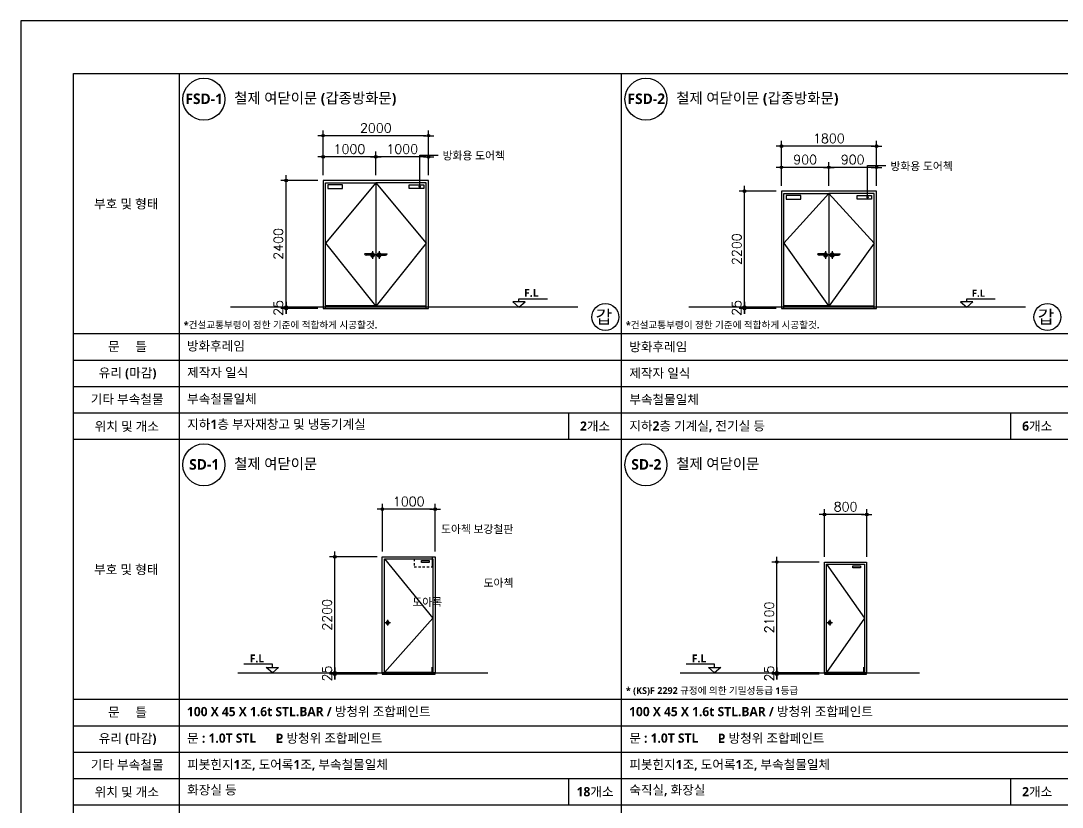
# Model space of a CAD drawing. Header units: millimetres. Extents: x 0 to 190005487, y 0 to 455456909.
# Drawn here: x 0 to 19726, y 14807 to 29700 of the extents above; entities that cross this region are included whole.
import ezdxf
from ezdxf.enums import TextEntityAlignment as Align

# ---------------------------------------------------------------- set-up
doc = ezdxf.new("R2010")
doc.units = ezdxf.units.MM
doc.header["$LTSCALE"] = 400
doc.header["$MEASUREMENT"] = 0
doc.header["$PDSIZE"] = -10
for name, pattern in [('ACAD_ISO04W100', [30, 24, -3, 0, -3]), ('CEN', [35, 30, -2, 1, -2]), ('DASH_1', [26.25, 22.5, -1.5, 0.75, -1.5]), ('DASHDOT', [1, 0.5, -0.25, 0, -0.25]), ('HID', [2, 1.1, -0.9])]:
    doc.linetypes.add(name, pattern=pattern)
doc.layers.get('0').update_dxf_attribs({"linetype": 'CONTINUOUS'})
doc.layers.get('Defpoints').update_dxf_attribs({"color": 153, "linetype": 'CONTINUOUS'})
for name, color, linetype in [('4ELE', 4, 'CONTINUOUS'), ('7DIM', 7, 'CONTINUOUS'), ('A-ANNO-DIM', 4, 'CONTINUOUS'), ('A-ANNO-GRA1', 7, 'CONTINUOUS'), ('A-ANNO-TEXT1', 7, 'CONTINUOUS'), ('A-AXIS-LINE', 1, 'CEN'), ('A-DWXK-OPEN', 1, 'HID'), ('A-DWXM-WIND', 4, 'CONTINUOUS'), ('A-WIN-IDEN', 11, 'CONTINUOUS'), ('AHID', 5, 'HID'), ('C', 4, 'CONTINUOUS'), ('cen', 1, 'ACAD_ISO04W100'), ('dim', 7, 'CONTINUOUS'), ('DOOR', 8, 'CONTINUOUS'), ('HAT', 5, 'CONTINUOUS'), ('WA1', 3, 'CONTINUOUS'), ('WINELEV', 4, 'CONTINUOUS')]:
    doc.layers.add(name, color=color, linetype=linetype)
doc.layers.add('Defpoint', color=161, linetype='CONTINUOUS', plot=False)
doc.styles.add('SH_대대리576', font='NanumGothicBold.ttf')
doc.styles.get("Standard").update_dxf_attribs({"font": 'SIMPLEX.shx'})
doc.dimstyles.new('SHP 50 창호', dxfattribs={"dimscale": 50, "dimtxt": 3.5, "dimasz": 1, "dimexe": 2, "dimexo": 2, "dimgap": 1, "dimtad": 1, "dimdec": 0, "dimzin": 0, "dimdsep": 46, "dimblk": 'DIMDOT', "dimcen": 0.09, "dimclrt": 3, "dimadec": 0, "dimazin": 1, "dimtfac": 1, "dimtdec": 0, "dimtix": 1, "dimtmove": 2, "dimatfit": 0, "dimldrblk": 'DIMDOT', "dimfxl": 1, "dimtfillclr": 3, "dimtolj": 1, "dimtzin": 0, "dimarcsym": 0})

# ---------------------------------------------------------------- blocks, each defined once
blk = doc.blocks.new('DIMDOT')
at = {"color": 0}
blk.add_line((-2, 0), (2, 0), dxfattribs=at)
for radius in [0.5, 0.25]:
    blk.add_circle((0, 0), radius, dxfattribs=at)
blk = doc.blocks.new('*D4')
at = {"layer": 'A-ANNO-DIM', "color": 0, "lineweight": -2}
for p, q in [((14307, 26475), (13607, 26475)), ((13707, 24325), (13707, 26425)), ((14307, 24275), (13607, 24275))]:
    blk.add_line(p, q, dxfattribs=at)
at = {"layer": 'Defpoints', "color": 0}
for p in [(13707, 26475), (14407, 26475), (14407, 24275)]:
    blk.add_point(p, dxfattribs=at)
at = {"layer": 'A-ANNO-DIM', "color": 0, "linetype": 'ByBlock', "lineweight": -2, "xscale": 50, "yscale": 50, "zscale": 50}
for p, rotation in [((13707, 26475), 90), ((13707, 24275), 270)]:
    blk.add_blockref('DIMDOT', p, dxfattribs=dict(at, rotation=rotation))
at = {"layer": 'A-ANNO-DIM', "color": 3, "insert": (13561, 25375), "char_height": 175, "attachment_point": 5, "rotation": 90}
blk.add_mtext('\\A1;2200', dxfattribs=at)
blk = doc.blocks.new('*D5')
at = {"layer": 'A-ANNO-DIM', "color": 0, "lineweight": -2}
for p, q in [((14307, 24275), (13607, 24275)), ((13707, 24325), (13707, 24375)), ((13707, 24250), (13707, 24275)), ((14307, 24250), (13607, 24250)), ((13707, 24200), (13707, 24150))]:
    blk.add_line(p, q, dxfattribs=at)
at = {"layer": 'Defpoints', "color": 0}
for p in [(13707, 24275), (14407, 24275), (14407, 24250)]:
    blk.add_point(p, dxfattribs=at)
at = {"layer": 'A-ANNO-DIM', "color": 0, "linetype": 'ByBlock', "lineweight": -2, "xscale": 50, "yscale": 50, "zscale": 50}
for p, rotation in [((13707, 24275), 270), ((13707, 24250), 90)]:
    blk.add_blockref('DIMDOT', p, dxfattribs=dict(at, rotation=rotation))
at = {"layer": 'A-ANNO-DIM', "color": 3, "insert": (13560, 24262), "char_height": 175, "attachment_point": 5, "rotation": 90}
blk.add_mtext('\\A1;25', dxfattribs=at)
blk = doc.blocks.new('*D6')
at = {"layer": 'A-ANNO-DIM', "color": 0, "lineweight": -2}
for p, q in [((14407, 26575), (14407, 27425)), ((16207, 26575), (16207, 27425)), ((16157, 27325), (14457, 27325))]:
    blk.add_line(p, q, dxfattribs=at)
at = {"layer": 'Defpoints', "color": 0}
for p in [(14407, 27325), (14407, 26475), (16207, 26475)]:
    blk.add_point(p, dxfattribs=at)
at = {"layer": 'A-ANNO-DIM', "color": 0, "linetype": 'ByBlock', "lineweight": -2, "xscale": 50, "yscale": 50, "zscale": 50, "rotation": 180}
blk.add_blockref('DIMDOT', (14407, 27325), dxfattribs=at)
at = {"layer": 'A-ANNO-DIM', "color": 0, "linetype": 'ByBlock', "lineweight": -2, "xscale": 50, "yscale": 50, "zscale": 50}
blk.add_blockref('DIMDOT', (16207, 27325), dxfattribs=at)
at = {"layer": 'A-ANNO-DIM', "color": 3, "insert": (15307, 27472), "char_height": 175, "attachment_point": 5}
blk.add_mtext('\\A1;1800', dxfattribs=at)
blk = doc.blocks.new('*D7')
at = {"layer": 'A-ANNO-DIM', "color": 0, "lineweight": -2}
for p, q in [((14407, 26575), (14407, 27025)), ((15307, 26575), (15307, 27025)), ((15257, 26925), (14457, 26925))]:
    blk.add_line(p, q, dxfattribs=at)
at = {"layer": 'Defpoints', "color": 0}
for p in [(14407, 26925), (14407, 26475), (15307, 26475)]:
    blk.add_point(p, dxfattribs=at)
at = {"layer": 'A-ANNO-DIM', "color": 0, "linetype": 'ByBlock', "lineweight": -2, "xscale": 50, "yscale": 50, "zscale": 50, "rotation": 180}
blk.add_blockref('DIMDOT', (14407, 26925), dxfattribs=at)
at = {"layer": 'A-ANNO-DIM', "color": 0, "linetype": 'ByBlock', "lineweight": -2, "xscale": 50, "yscale": 50, "zscale": 50}
blk.add_blockref('DIMDOT', (15307, 26925), dxfattribs=at)
at = {"layer": 'A-ANNO-DIM', "color": 3, "insert": (14857, 27072), "char_height": 175, "attachment_point": 5}
blk.add_mtext('\\A1;900', dxfattribs=at)
blk = doc.blocks.new('*D8')
at = {"layer": 'A-ANNO-DIM', "color": 0, "lineweight": -2}
for p, q in [((15307, 26575), (15307, 27025)), ((16207, 26575), (16207, 27025)), ((16157, 26925), (15357, 26925))]:
    blk.add_line(p, q, dxfattribs=at)
at = {"layer": 'Defpoints', "color": 0}
for p in [(15307, 26925), (15307, 26475), (16207, 26475)]:
    blk.add_point(p, dxfattribs=at)
at = {"layer": 'A-ANNO-DIM', "color": 0, "linetype": 'ByBlock', "lineweight": -2, "xscale": 50, "yscale": 50, "zscale": 50, "rotation": 180}
blk.add_blockref('DIMDOT', (15307, 26925), dxfattribs=at)
at = {"layer": 'A-ANNO-DIM', "color": 0, "linetype": 'ByBlock', "lineweight": -2, "xscale": 50, "yscale": 50, "zscale": 50}
blk.add_blockref('DIMDOT', (16207, 26925), dxfattribs=at)
at = {"layer": 'A-ANNO-DIM', "color": 3, "insert": (15757, 27072), "char_height": 175, "attachment_point": 5}
blk.add_mtext('\\A1;900', dxfattribs=at)
blk = doc.blocks.new('*D9')
at = {"layer": 'A-ANNO-DIM', "color": 0, "lineweight": -2}
for p, q in [((5625, 26675), (4925, 26675)), ((5025, 24325), (5025, 26625)), ((5625, 24275), (4925, 24275))]:
    blk.add_line(p, q, dxfattribs=at)
at = {"layer": 'Defpoints', "color": 0}
for p in [(5025, 26675), (5725, 26675), (5725, 24275)]:
    blk.add_point(p, dxfattribs=at)
at = {"layer": 'A-ANNO-DIM', "color": 0, "linetype": 'ByBlock', "lineweight": -2, "xscale": 50, "yscale": 50, "zscale": 50}
for p, rotation in [((5025, 26675), 90), ((5025, 24275), 270)]:
    blk.add_blockref('DIMDOT', p, dxfattribs=dict(at, rotation=rotation))
at = {"layer": 'A-ANNO-DIM', "color": 3, "insert": (4878, 25475), "char_height": 175, "attachment_point": 5, "rotation": 90}
blk.add_mtext('\\A1;2400', dxfattribs=at)
blk = doc.blocks.new('*D10')
at = {"layer": 'A-ANNO-DIM', "color": 0, "lineweight": -2}
for p, q in [((5625, 24275), (4925, 24275)), ((5025, 24325), (5025, 24375)), ((5025, 24250), (5025, 24275)), ((5625, 24250), (4925, 24250)), ((5025, 24200), (5025, 24150))]:
    blk.add_line(p, q, dxfattribs=at)
at = {"layer": 'Defpoints', "color": 0}
for p in [(5025, 24275), (5725, 24275), (5725, 24250)]:
    blk.add_point(p, dxfattribs=at)
at = {"layer": 'A-ANNO-DIM', "color": 0, "linetype": 'ByBlock', "lineweight": -2, "xscale": 50, "yscale": 50, "zscale": 50}
for p, rotation in [((5025, 24275), 270), ((5025, 24250), 90)]:
    blk.add_blockref('DIMDOT', p, dxfattribs=dict(at, rotation=rotation))
at = {"layer": 'A-ANNO-DIM', "color": 3, "insert": (4878, 24262), "char_height": 175, "attachment_point": 5, "rotation": 90}
blk.add_mtext('\\A1;25', dxfattribs=at)
blk = doc.blocks.new('*D11')
at = {"layer": 'A-ANNO-DIM', "color": 0, "lineweight": -2}
for p, q in [((5725, 26775), (5725, 27625)), ((7725, 26775), (7725, 27625)), ((7675, 27525), (5775, 27525))]:
    blk.add_line(p, q, dxfattribs=at)
at = {"layer": 'Defpoints', "color": 0}
for p in [(5725, 27525), (5725, 26675), (7725, 26675)]:
    blk.add_point(p, dxfattribs=at)
at = {"layer": 'A-ANNO-DIM', "color": 0, "linetype": 'ByBlock', "lineweight": -2, "xscale": 50, "yscale": 50, "zscale": 50, "rotation": 180}
blk.add_blockref('DIMDOT', (5725, 27525), dxfattribs=at)
at = {"layer": 'A-ANNO-DIM', "color": 0, "linetype": 'ByBlock', "lineweight": -2, "xscale": 50, "yscale": 50, "zscale": 50}
blk.add_blockref('DIMDOT', (7725, 27525), dxfattribs=at)
at = {"layer": 'A-ANNO-DIM', "color": 3, "insert": (6725, 27671), "char_height": 175, "attachment_point": 5}
blk.add_mtext('\\A1;2000', dxfattribs=at)
blk = doc.blocks.new('*D12')
at = {"layer": 'A-ANNO-DIM', "color": 0, "lineweight": -2}
for p, q in [((5725, 26775), (5725, 27225)), ((6725, 26775), (6725, 27225)), ((6675, 27125), (5775, 27125))]:
    blk.add_line(p, q, dxfattribs=at)
at = {"layer": 'Defpoints', "color": 0}
for p in [(5725, 27125), (5725, 26675), (6725, 26675)]:
    blk.add_point(p, dxfattribs=at)
at = {"layer": 'A-ANNO-DIM', "color": 0, "linetype": 'ByBlock', "lineweight": -2, "xscale": 50, "yscale": 50, "zscale": 50, "rotation": 180}
blk.add_blockref('DIMDOT', (5725, 27125), dxfattribs=at)
at = {"layer": 'A-ANNO-DIM', "color": 0, "linetype": 'ByBlock', "lineweight": -2, "xscale": 50, "yscale": 50, "zscale": 50}
blk.add_blockref('DIMDOT', (6725, 27125), dxfattribs=at)
at = {"layer": 'A-ANNO-DIM', "color": 3, "insert": (6225, 27271), "char_height": 175, "attachment_point": 5}
blk.add_mtext('\\A1;1000', dxfattribs=at)
blk = doc.blocks.new('*D13')
at = {"layer": 'A-ANNO-DIM', "color": 0, "lineweight": -2}
for p, q in [((6725, 26775), (6725, 27225)), ((7725, 26775), (7725, 27225)), ((7675, 27125), (6775, 27125))]:
    blk.add_line(p, q, dxfattribs=at)
at = {"layer": 'Defpoints', "color": 0}
for p in [(6725, 27125), (6725, 26675), (7725, 26675)]:
    blk.add_point(p, dxfattribs=at)
at = {"layer": 'A-ANNO-DIM', "color": 0, "linetype": 'ByBlock', "lineweight": -2, "xscale": 50, "yscale": 50, "zscale": 50, "rotation": 180}
blk.add_blockref('DIMDOT', (6725, 27125), dxfattribs=at)
at = {"layer": 'A-ANNO-DIM', "color": 0, "linetype": 'ByBlock', "lineweight": -2, "xscale": 50, "yscale": 50, "zscale": 50}
blk.add_blockref('DIMDOT', (7725, 27125), dxfattribs=at)
at = {"layer": 'A-ANNO-DIM', "color": 3, "insert": (7225, 27271), "char_height": 175, "attachment_point": 5}
blk.add_mtext('\\A1;1000', dxfattribs=at)
blk = doc.blocks.new('*D20')
at = {"layer": 'A-ANNO-DIM', "color": 0, "lineweight": -2}
for p, q in [((6848, 19650), (6848, 20550)), ((7848, 19650), (7848, 20550)), ((7798, 20450), (6898, 20450))]:
    blk.add_line(p, q, dxfattribs=at)
at = {"layer": 'Defpoints', "color": 0}
for p in [(6848, 20450), (6848, 19550), (7848, 19550)]:
    blk.add_point(p, dxfattribs=at)
at = {"layer": 'A-ANNO-DIM', "color": 0, "linetype": 'ByBlock', "lineweight": -2, "xscale": 50, "yscale": 50, "zscale": 50, "rotation": 180}
blk.add_blockref('DIMDOT', (6848, 20450), dxfattribs=at)
at = {"layer": 'A-ANNO-DIM', "color": 0, "linetype": 'ByBlock', "lineweight": -2, "xscale": 50, "yscale": 50, "zscale": 50}
blk.add_blockref('DIMDOT', (7848, 20450), dxfattribs=at)
at = {"layer": 'A-ANNO-DIM', "color": 3, "insert": (7348, 20596), "char_height": 175, "attachment_point": 5}
blk.add_mtext('\\A1;1000', dxfattribs=at)
blk = doc.blocks.new('*D21')
at = {"layer": 'A-ANNO-DIM', "color": 0, "lineweight": -2}
for p, q in [((6748, 19550), (5848, 19550)), ((5948, 17400), (5948, 19500)), ((6748, 17350), (5848, 17350))]:
    blk.add_line(p, q, dxfattribs=at)
at = {"layer": 'Defpoints', "color": 0}
for p in [(5948, 19550), (6848, 19550), (6848, 17350)]:
    blk.add_point(p, dxfattribs=at)
at = {"layer": 'A-ANNO-DIM', "color": 0, "linetype": 'ByBlock', "lineweight": -2, "xscale": 50, "yscale": 50, "zscale": 50}
for p, rotation in [((5948, 19550), 90), ((5948, 17350), 270)]:
    blk.add_blockref('DIMDOT', p, dxfattribs=dict(at, rotation=rotation))
at = {"layer": 'A-ANNO-DIM', "color": 3, "insert": (5801, 18450), "char_height": 175, "attachment_point": 5, "rotation": 90}
blk.add_mtext('\\A1;2200', dxfattribs=at)
blk = doc.blocks.new('*D22')
at = {"layer": 'A-ANNO-DIM', "color": 0, "lineweight": -2}
for p, q in [((5948, 17400), (5948, 17450)), ((6748, 17350), (5848, 17350)), ((6748, 17325), (5848, 17325)), ((5948, 17325), (5948, 17350)), ((5948, 17275), (5948, 17225))]:
    blk.add_line(p, q, dxfattribs=at)
at = {"layer": 'Defpoints', "color": 0}
for p in [(5948, 17350), (6848, 17350), (6848, 17325)]:
    blk.add_point(p, dxfattribs=at)
at = {"layer": 'A-ANNO-DIM', "color": 0, "linetype": 'ByBlock', "lineweight": -2, "xscale": 50, "yscale": 50, "zscale": 50}
for p, rotation in [((5948, 17350), 270), ((5948, 17325), 90)]:
    blk.add_blockref('DIMDOT', p, dxfattribs=dict(at, rotation=rotation))
at = {"layer": 'A-ANNO-DIM', "color": 3, "insert": (5801, 17338), "char_height": 175, "attachment_point": 5, "rotation": 90}
blk.add_mtext('\\A1;25', dxfattribs=at)
blk = doc.blocks.new('*D23')
at = {"layer": 'A-ANNO-DIM', "color": 0, "lineweight": -2}
for p, q in [((15223, 19550), (15223, 20450)), ((15973, 20350), (15273, 20350)), ((16023, 19550), (16023, 20450))]:
    blk.add_line(p, q, dxfattribs=at)
at = {"layer": 'Defpoints', "color": 0}
for p in [(15223, 20350), (15223, 19450), (16023, 19450)]:
    blk.add_point(p, dxfattribs=at)
at = {"layer": 'A-ANNO-DIM', "color": 0, "linetype": 'ByBlock', "lineweight": -2, "xscale": 50, "yscale": 50, "zscale": 50, "rotation": 180}
blk.add_blockref('DIMDOT', (15223, 20350), dxfattribs=at)
at = {"layer": 'A-ANNO-DIM', "color": 0, "linetype": 'ByBlock', "lineweight": -2, "xscale": 50, "yscale": 50, "zscale": 50}
blk.add_blockref('DIMDOT', (16023, 20350), dxfattribs=at)
at = {"layer": 'A-ANNO-DIM', "color": 3, "insert": (15623, 20497), "char_height": 175, "attachment_point": 5}
blk.add_mtext('\\A1;800', dxfattribs=at)
blk = doc.blocks.new('*D24')
at = {"layer": 'A-ANNO-DIM', "color": 0, "lineweight": -2}
for p, q in [((15123, 19450), (14223, 19450)), ((14323, 17400), (14323, 19400)), ((15123, 17350), (14223, 17350))]:
    blk.add_line(p, q, dxfattribs=at)
at = {"layer": 'Defpoints', "color": 0}
for p in [(14323, 19450), (15223, 19450), (15223, 17350)]:
    blk.add_point(p, dxfattribs=at)
at = {"layer": 'A-ANNO-DIM', "color": 0, "linetype": 'ByBlock', "lineweight": -2, "xscale": 50, "yscale": 50, "zscale": 50}
for p, rotation in [((14323, 19450), 90), ((14323, 17350), 270)]:
    blk.add_blockref('DIMDOT', p, dxfattribs=dict(at, rotation=rotation))
at = {"layer": 'A-ANNO-DIM', "color": 3, "insert": (14176, 18400), "char_height": 175, "attachment_point": 5, "rotation": 90}
blk.add_mtext('\\A1;2100', dxfattribs=at)
blk = doc.blocks.new('*D25')
at = {"layer": 'A-ANNO-DIM', "color": 0, "lineweight": -2}
for p, q in [((14323, 17400), (14323, 17450)), ((15123, 17350), (14223, 17350)), ((15123, 17325), (14223, 17325)), ((14323, 17325), (14323, 17350)), ((14323, 17275), (14323, 17225))]:
    blk.add_line(p, q, dxfattribs=at)
at = {"layer": 'Defpoints', "color": 0}
for p in [(14323, 17350), (15223, 17350), (15223, 17325)]:
    blk.add_point(p, dxfattribs=at)
at = {"layer": 'A-ANNO-DIM', "color": 0, "linetype": 'ByBlock', "lineweight": -2, "xscale": 50, "yscale": 50, "zscale": 50}
for p, rotation in [((14323, 17350), 270), ((14323, 17325), 90)]:
    blk.add_blockref('DIMDOT', p, dxfattribs=dict(at, rotation=rotation))
at = {"layer": 'A-ANNO-DIM', "color": 3, "insert": (14176, 17338), "char_height": 175, "attachment_point": 5, "rotation": 90}
blk.add_mtext('\\A1;25', dxfattribs=at)

msp = doc.modelspace()

# ---------------------------------------------------------------- linework, layer by layer
for p, q in [((7559, 26557.2), (7559, 27158.7)), ((7559, 27158.7), (7905, 27158.7)), ((16041.3, 26357.2), (16041.3, 26958.7)), ((16041.3, 26958.7), (16387.2, 26958.7)), ((9552.3, 24378.6), (9318, 24378.6)), ((9318, 24378.6), (9435.1, 24275)), ((9435.1, 24437.2), (9975.3, 24437.2)), ((9435.1, 24378.6), (9435.1, 24437.2)), ((9435.1, 24275), (9552.3, 24378.6)), ((18034.6, 24378.6), (17800.2, 24378.6)), ((17800.2, 24378.6), (17917.4, 24275)), ((17917.4, 24437.2), (18457.6, 24437.2)), ((17917.4, 24378.6), (17917.4, 24437.2)), ((17917.4, 24275), (18034.6, 24378.6)), ((4766.8, 17512.2), (4226.6, 17512.2)), ((4649.6, 17453.6), (4884, 17453.6)), ((4766.8, 17350), (4649.6, 17453.6)), ((4766.8, 17453.6), (4766.8, 17512.2)), ((4884, 17453.6), (4766.8, 17350)), ((13141.8, 17512.2), (12601.6, 17512.2)), ((13024.6, 17453.6), (13259, 17453.6)), ((13141.8, 17350), (13024.6, 17453.6)), ((13141.8, 17453.6), (13141.8, 17512.2)), ((13259, 17453.6), (13141.8, 17350))]:
    msp.add_line(p, q)
at = {"layer": '4ELE'}
for p, q in [((5769.6, 24250), (5769.6, 26630)), ((5769.6, 26630), (6724.6, 26630)), ((7679.6, 26630), (6724.6, 26630)), ((6724.6, 26630), (6724.6, 24300)), ((6724.6, 26630), (6724.6, 24300)), ((7679.6, 24250), (7679.6, 26630)), ((14451.9, 24250), (14451.9, 26430)), ((14451.9, 26430), (15306.9, 26430)), ((16161.9, 26430), (15306.9, 26430)), ((15306.9, 26430), (15306.9, 24300)), ((15306.9, 26430), (15306.9, 24300)), ((16161.9, 24250), (16161.9, 26430)), ((6724.6, 24300), (5769.6, 24300)), ((6724.6, 24300), (7679.6, 24300)), ((15306.9, 24300), (14451.9, 24300)), ((15306.9, 24300), (16161.9, 24300))]:
    msp.add_line(p, q, dxfattribs=at)
at = {"layer": '4ELE', "color": 3}
for points in [[(7724.6, 24250), (7724.6, 26675), (5724.6, 26675), (5724.6, 24250)], [(16206.9, 24250), (16206.9, 26475), (14406.9, 26475), (14406.9, 24250)]]:
    msp.add_lwpolyline(points, close=True, dxfattribs=at)
at = {"layer": 'A-ANNO-GRA1', "color": 2}
for p, q in [((3000, 28700), (3000, 1000)), ((11375, 28700), (11375, 1000)), ((1000, 21775), (36500, 21775)), ((1000, 14850), (36500, 14850))]:
    msp.add_line(p, q, dxfattribs=at)
at = {"layer": 'A-ANNO-GRA1', "color": 8}
for p, q in [((1000, 23775), (36500, 23775)), ((1000, 23275), (36500, 23275)), ((1000, 22775), (36500, 22775)), ((1000, 22275), (36500, 22275)), ((10375, 22275), (10375, 21775)), ((18750, 22275), (18750, 21775)), ((1000, 16850), (36500, 16850)), ((1000, 16350), (36500, 16350)), ((1000, 15850), (36500, 15850)), ((1000, 15350), (36500, 15350)), ((10375, 15350), (10375, 14850)), ((18750, 15350), (18750, 14850))]:
    msp.add_line(p, q, dxfattribs=at)
at = {"layer": 'A-AXIS-LINE'}
for p, q in [((4112.8, 17350), (8847.5, 17350)), ((12487.8, 17350), (17022.5, 17350))]:
    msp.add_line(p, q, dxfattribs=at)
at = {"layer": 'A-DWXK-OPEN', "linetype": 'DASHDOT', "ltscale": 10}
for points in [[(6887.5, 19510), (7807.5, 18387.5), (6887.5, 17360)], [(15262.5, 19410), (15982.5, 18387.5), (15262.5, 17360)]]:
    msp.add_lwpolyline(points, dxfattribs=at)
at = {"layer": 'A-DWXM-WIND', "extrusion": (0, 0, -1)}
for p, q in [((6947.5, 18354), (6947.5, 18246)), ((15322.5, 18354), (15322.5, 18246)), ((7001.5, 18300), (6893.5, 18300)), ((15376.5, 18300), (15268.5, 18300))]:
    msp.add_line(p, q, dxfattribs=at)
at = {"layer": 'A-DWXM-WIND'}
for points in [[(7847.5, 17350), (6847.5, 17350), (6847.5, 19550), (7847.5, 19550)], [(16022.5, 17350), (15222.5, 17350), (15222.5, 19450), (16022.5, 19450)]]:
    msp.add_lwpolyline(points, close=True, dxfattribs=at)
for points in [[(6887.5, 17330), (6887.5, 19510), (7807.5, 19510), (7807.5, 17330)], [(15262.5, 17330), (15262.5, 19410), (15982.5, 19410), (15982.5, 17330)], [(6847.5, 17350), (6847.5, 17325), (7847.5, 17325), (7847.5, 17350)], [(15222.5, 17350), (15222.5, 17325), (16022.5, 17325), (16022.5, 17350)]]:
    msp.add_lwpolyline(points, dxfattribs=at)
at = {"layer": 'A-DWXM-WIND', "extrusion": (0, 0, -1)}
for centre in [(-6947.5, 18300), (-15322.5, 18300)]:
    msp.add_circle(centre, 30, dxfattribs=at)
at = {"layer": 'A-WIN-IDEN', "ltscale": 10}
for centre in [(3467.1, 28216.2), (11842.1, 28216.2), (3467.1, 21291.2), (11842.1, 21291.2)]:
    msp.add_circle(centre, 397.4, dxfattribs=at)
at = {"layer": 'AHID', "ltscale": 0.1}
msp.add_lwpolyline([(7450.5, 19510), (7450.5, 19360), (7800.5, 19360), (7800.5, 19510)], dxfattribs=at)
at = {"layer": 'C'}
for p, q in [((6090.6, 26590.8), (5817.4, 26590.8)), ((5817.4, 26590.8), (5817.4, 26524.2)), ((5817.4, 26524.2), (6090.6, 26524.2)), ((6090.6, 26524.2), (6090.6, 26590.8)), ((7358.6, 26590.8), (7631.8, 26590.8)), ((7358.6, 26524.2), (7358.6, 26590.8)), ((7631.8, 26524.2), (7358.6, 26524.2)), ((7631.8, 26590.8), (7631.8, 26524.2)), ((14772.9, 26390.8), (14499.7, 26390.8)), ((14499.7, 26390.8), (14499.7, 26324.2)), ((14499.7, 26324.2), (14772.9, 26324.2)), ((14772.9, 26324.2), (14772.9, 26390.8)), ((15840.9, 26390.8), (16114.1, 26390.8)), ((15840.9, 26324.2), (15840.9, 26390.8)), ((16114.1, 26324.2), (15840.9, 26324.2)), ((16114.1, 26390.8), (16114.1, 26324.2))]:
    msp.add_line(p, q, dxfattribs=at)
at = {"layer": 'cen'}
for p, q in [((10549.6, 24275), (3971.6, 24275)), ((19031.9, 24275), (12653.9, 24275))]:
    msp.add_line(p, q, dxfattribs=at)
at = {"layer": 'Defpoint'}
for points in [[(42000, 0), (42000, 29700), (0, 29700), (0, 0)], [(1000, 1000), (1000, 28700), (36500, 28700), (36500, 1000)]]:
    msp.add_lwpolyline(points, close=True, dxfattribs=at)
at = {"layer": 'dim', "const_width": 25}
for points in [[(7544.7, 26559.6, 1), (7569.7, 26559.6, 1)], [(16026.9, 26359.6, 1), (16051.9, 26359.6, 1)]]:
    msp.add_lwpolyline(points, format="xyb", close=True, dxfattribs=at)
at = {"layer": 'dim'}
for points in [[(7527.5, 19460, 0, 40, 0), (7527.5, 19575, 0, 0, 0), (7527.5, 20071.7, 0, 0, 0), (7922.5, 20071.7, 0, 0, 0)], [(7660, 19440, 0, 40, 0), (7660, 19320, 0, 0, 0), (7660, 19050, 0, 0, 0), (8736.5, 19050, 0, 0, 0)], [(6937.5, 18315, 0, 40, 0), (6937.5, 18435, 0, 0, 0), (6937.5, 18695, 0, 0, 0), (7327.5, 18695, 0, 0, 0)]]:
    msp.add_lwpolyline(points, format="xyseb", dxfattribs=at)
for centre in [(11071.9, 24089.5), (19446.9, 24089.5)]:
    msp.add_circle(centre, 255, dxfattribs=at)
at = {"layer": 'DOOR'}
for points in [[(7732.5, 19440), (7587.5, 19440), (7587.5, 19480), (7732.5, 19480)], [(15907.5, 19340), (15762.5, 19340), (15762.5, 19380), (15907.5, 19380)]]:
    msp.add_lwpolyline(points, close=True, dxfattribs=at)
at = {"layer": 'HAT', "linetype": 'DASH_1'}
for p, q in [((6724.6, 26630), (5769.6, 25490)), ((6724.6, 26630), (7679.6, 25490)), ((15306.9, 26430), (14451.9, 25490)), ((15306.9, 26430), (16161.9, 25490)), ((5769.6, 25490), (6719.6, 24300)), ((7679.6, 25490), (6729.6, 24300)), ((14451.9, 25490), (15301.9, 24300)), ((16161.9, 25490), (15311.9, 24300))]:
    msp.add_line(p, q, dxfattribs=at)
at = {"layer": 'WA1', "color": 40, "ltscale": 400}
for p, q in [((6662, 25284.4), (6514.8, 25284.4)), ((6627.1, 25264.2), (6543, 25264.2)), ((6787.3, 25284.4), (6934.5, 25284.4)), ((6822.2, 25264.2), (6906.2, 25264.2)), ((15244.2, 25284.4), (15097, 25284.4)), ((15209.3, 25264.2), (15125.3, 25264.2)), ((15369.5, 25284.4), (15516.8, 25284.4)), ((15404.4, 25264.2), (15488.5, 25264.2))]:
    msp.add_line(p, q, dxfattribs=at)
at = {"layer": 'WA1', "color": 1, "ltscale": 400}
for p, q in [((6732, 25265), (6607.2, 25265)), ((6662, 25339.4), (6662, 25194.7)), ((6717.2, 25265), (6842.1, 25265)), ((6787.3, 25339.4), (6787.3, 25194.7)), ((15314.3, 25265), (15189.4, 25265)), ((15244.2, 25339.4), (15244.2, 25194.7)), ((15299.5, 25265), (15424.3, 25265)), ((15369.6, 25339.4), (15369.6, 25194.7))]:
    msp.add_line(p, q, dxfattribs=at)
at = {"layer": 'WA1', "color": 40, "ltscale": 400}
for centre, radius, start, end in [((6517.8, 25280.7), 6.09, 166.72305, 200.41376), ((6514.8, 25281.4), 3, 90, 166.72305), ((6541.4, 25301.3), 37.2, 217.80104, 272.41992), ((6662, 25265), 37.3, 180.93849, 157.06649), ((6609.6, 25215.8), 51.4, 42.68771, 70.13262), ((6662, 25264.4), 20, 223.20776, 90), ((6787.3, 25265), 37.3, 22.93351, 359.06151), ((6787.3, 25264.4), 20, 90, 316.79224), ((6839.7, 25215.8), 51.4, 109.86738, 137.31229), ((6907.8, 25301.3), 37.2, 267.58008, 322.19896), ((6934.5, 25281.4), 3, 13.27695, 90), ((6931.5, 25280.7), 6.09, 339.58624, 13.27695), ((15100, 25280.7), 6.09, 166.72305, 200.41376), ((15097, 25281.4), 3, 90, 166.72305), ((15123.7, 25301.3), 37.2, 217.80104, 272.41992), ((15244.2, 25265), 37.3, 180.93849, 157.06649), ((15191.9, 25215.8), 51.4, 42.68771, 70.13262), ((15244.2, 25264.4), 20, 223.20776, 90), ((15369.6, 25265), 37.3, 22.93351, 359.06151), ((15369.5, 25264.4), 20, 90, 316.79224), ((15421.9, 25215.8), 51.4, 109.86738, 137.31229), ((15490.1, 25301.3), 37.2, 267.58008, 322.19896), ((15516.8, 25281.4), 3, 13.27695, 90), ((15513.8, 25280.7), 6.09, 339.58624, 13.27695)]:
    msp.add_arc(centre, radius, start, end, dxfattribs=at)
at = {"layer": 'WINELEV', "linetype": 'Continuous'}
for p, q in [((7792.5, 19546), (7792.5, 19409)), ((7792.5, 17324), (7792.5, 17461)), ((15967.5, 17324), (15967.5, 17461))]:
    msp.add_line(p, q, dxfattribs=at)
at = {"layer": 'WINELEV'}
for points in [[(7807.5, 17360), (6887.5, 17360)], [(15982.5, 17360), (15262.5, 17360)]]:
    msp.add_lwpolyline(points, dxfattribs=at)

# ---------------------------------------------------------------- texts
at = {"layer": '7DIM', "style": 'SH_대대리576'}
for s, height, p in [('방화용 도어첵', 150, (7990, 27071.4)), ('방화용 도어첵', 150, (16472.3, 26871.4)), ('F.L', 150, (9533.3, 24473.4)), ('F.L', 136.36, (18015.5, 24473.4)), ('F.L', 150, (4335.9, 17548.4)), ('F.L', 150, (12710.9, 17548.4))]:
    msp.add_text(s, height=height, dxfattribs=at).set_placement(p)
for s, height, p in [('갑', 250, (10888.3, 24092)), ('갑', 250, (19263.3, 24092)), ('도아첵 보강철판', 150, (7960.7, 20073)), ('도아첵', 150, (8765.9, 19053.6))]:
    msp.add_text(s, height=height, dxfattribs=at).set_placement(p, align=Align.MIDDLE_LEFT)
msp.add_text('도아록', height=150, dxfattribs=at).set_placement((7980.2, 18690.9), align=Align.MIDDLE_RIGHT)
at = {"layer": 'A-ANNO-TEXT1', "style": 'SH_대대리576'}
for s, p in [('부호 및 형태', (1997.2, 26233.2)), ('문     틀', (2022.4, 23533.6)), ('유리 (마감)', (2022.4, 23033.6)), ('기타 부속철물', (2014.7, 22533.6)), ('위치 및 개소', (2007.6, 22020.2)), ('부호 및 형태', (1997.2, 19308.2)), ('문     틀', (2022.4, 16608.6)), ('유리 (마감)', (2022.4, 16108.6)), ('기타 부속철물', (2014.7, 15608.6)), ('위치 및 개소', (2007.6, 15095.2))]:
    msp.add_text(s, height=175, dxfattribs=at).set_placement(p, align=Align.MIDDLE_CENTER)
for s, height, p in [('*건설교통부령이 정한 기준에 적합하게 시공할것.', 130, (3086.7, 23874.5)), ('*건설교통부령이 정한 기준에 적합하게 시공할것.', 130, (11461.7, 23874.5)), ('방화후레임', 175, (3146.4, 23454.8)), ('방화후레임', 175, (11526.3, 23440.6)), ('제작자 일식', 175, (3151.3, 22952.4)), ('제작자 일식', 175, (11526.3, 22940.6)), ('부속철물일체', 175, (3151.3, 22452.4)), ('부속철물일체', 175, (11526.3, 22440.6)), ('지하1층 부자재창고 및 냉동기계실', 175, (3151.3, 21971.8)), ('지하2층 기계실, 전기실 등', 175, (11526.3, 21940.6)), ('* (KS)F 2292 규정에 의한 기밀성등급 1등급', 130, (11461.7, 16949.5)), ('100 X 45 X 1.6t STL.BAR / 방청위 조합페인트', 175, (3146.4, 16529.8)), ('100 X 45 X 1.6t STL.BAR / 방청위 조합페인트', 175, (11521.4, 16529.8)), ('문 : 1.0T STL ', 175, (3151.3, 16027.4)), ('방청위 조합페인트', 175, (5031.7, 16025.3)), ('문 : 1.0T STL ', 175, (11526.3, 16027.4)), ('방청위 조합페인트', 175, (13406.7, 16025.3)), ('피봇힌지1조, 도어록1조, 부속철물일체', 175, (3151.3, 15527.4)), ('피봇힌지1조, 도어록1조, 부속철물일체', 175, (11526.3, 15527.4)), ('화장실 등', 175, (3151.3, 15046.8)), ('숙직실, 화장실', 175, (11526.3, 15046.8))]:
    msp.add_text(s, height=height, dxfattribs=at).set_placement(p)
at = {"layer": 'A-ANNO-TEXT1', "color": 1, "style": 'SH_대대리576'}
for s, p in [('2개소', (10877.2, 22024.1)), ('6개소', (19252.2, 22024.1)), ('18개소', (10877.2, 15099.1)), ('2개소', (19252.2, 15099.1))]:
    msp.add_text(s, height=175, dxfattribs=at).set_placement(p, align=Align.MIDDLE_CENTER)
at = {"layer": 'A-ANNO-TEXT1', "style": 'SH_대대리576'}
for s, p in [('P', (4828.2, 16111.4)), ('L', (4830, 16111.4)), ('P', (13203.2, 16111.4)), ('L', (13205, 16111.4))]:
    msp.add_text(s, height=175, dxfattribs=at).set_placement(p, align=Align.MIDDLE_LEFT)
at = {"layer": 'A-WIN-IDEN', "color": 2, "style": 'SH_대대리576'}
for s, p in [('FSD-1', (3473.2, 28223.5)), ('FSD-2', (11848.2, 28223.5)), ('SD-1', (3473.2, 21298.5)), ('SD-2', (11848.2, 21298.5))]:
    msp.add_text(s, height=200, dxfattribs=at).set_placement(p, align=Align.MIDDLE_CENTER)
for s, p in [('철제 여닫이문 (갑종방화문)', (4040.7, 28136)), ('철제 여닫이문 (갑종방화문)', (12415.7, 28136)), ('철제 여닫이문', (4040.7, 21211)), ('철제 여닫이문', (12415.7, 21211))]:
    msp.add_text(s, height=200, dxfattribs=at).set_placement(p)

# ---------------------------------------------------------------- dimensions: what is measured, and where the dimension line sits
at = {"layer": 'A-ANNO-DIM'}
for base, p1, p2, angle, picture, middle in [((5724.6, 27525), (7724.6, 26675), (5724.6, 26675), 180, '*D11', (6724.6, 27671.2)), ((14406.9, 27325), (16206.9, 26475), (14406.9, 26475), 180, '*D6', (15306.9, 27471.6)), ((5724.6, 27125), (6724.6, 26675), (5724.6, 26675), 180, '*D12', (6224.6, 27271)), ((6724.6, 27125), (7724.6, 26675), (6724.6, 26675), 180, '*D13', (7224.6, 27271)), ((14406.9, 26925), (15306.9, 26475), (14406.9, 26475), 180, '*D7', (14856.9, 27071.6)), ((15306.9, 26925), (16206.9, 26475), (15306.9, 26475), 180, '*D8', (15756.9, 27071.6)), ((5024.6, 26675), (5724.6, 24275), (5724.6, 26675), 90, '*D9', (4878.4, 25475)), ((13706.9, 26475), (14406.9, 24275), (14406.9, 26475), 90, '*D4', (13560.7, 25375)), ((5024.6, 24275), (5724.6, 24250), (5724.6, 24275), 90, '*D10', (4878.2, 24262.5)), ((13706.9, 24275), (14406.9, 24250), (14406.9, 24275), 90, '*D5', (13560.4, 24262.5)), ((6847.5, 20450), (7847.5, 19550), (6847.5, 19550), 180, '*D20', (7347.5, 20596)), ((15222.5, 20350), (16022.5, 19450), (15222.5, 19450), 180, '*D23', (15622.5, 20496.6)), ((5947.5, 19550), (6847.5, 17350), (6847.5, 19550), 90, '*D21', (5801.3, 18450)), ((14322.5, 19450), (15222.5, 17350), (15222.5, 19450), 90, '*D24', (14176.3, 18400)), ((5947.5, 17350), (6847.5, 17325), (6847.5, 17350), 90, '*D22', (5801.1, 17337.5)), ((14322.5, 17350), (15222.5, 17325), (15222.5, 17350), 90, '*D25', (14176.1, 17337.5))]:
    dim = msp.add_linear_dim(base=base, p1=p1, p2=p2, angle=angle, dimstyle='SHP 50 창호', dxfattribs=at)
    dim.commit()
    dim.dimension.update_dxf_attribs({"geometry": picture, "text_midpoint": middle})

doc.saveas('drawing.dxf')
